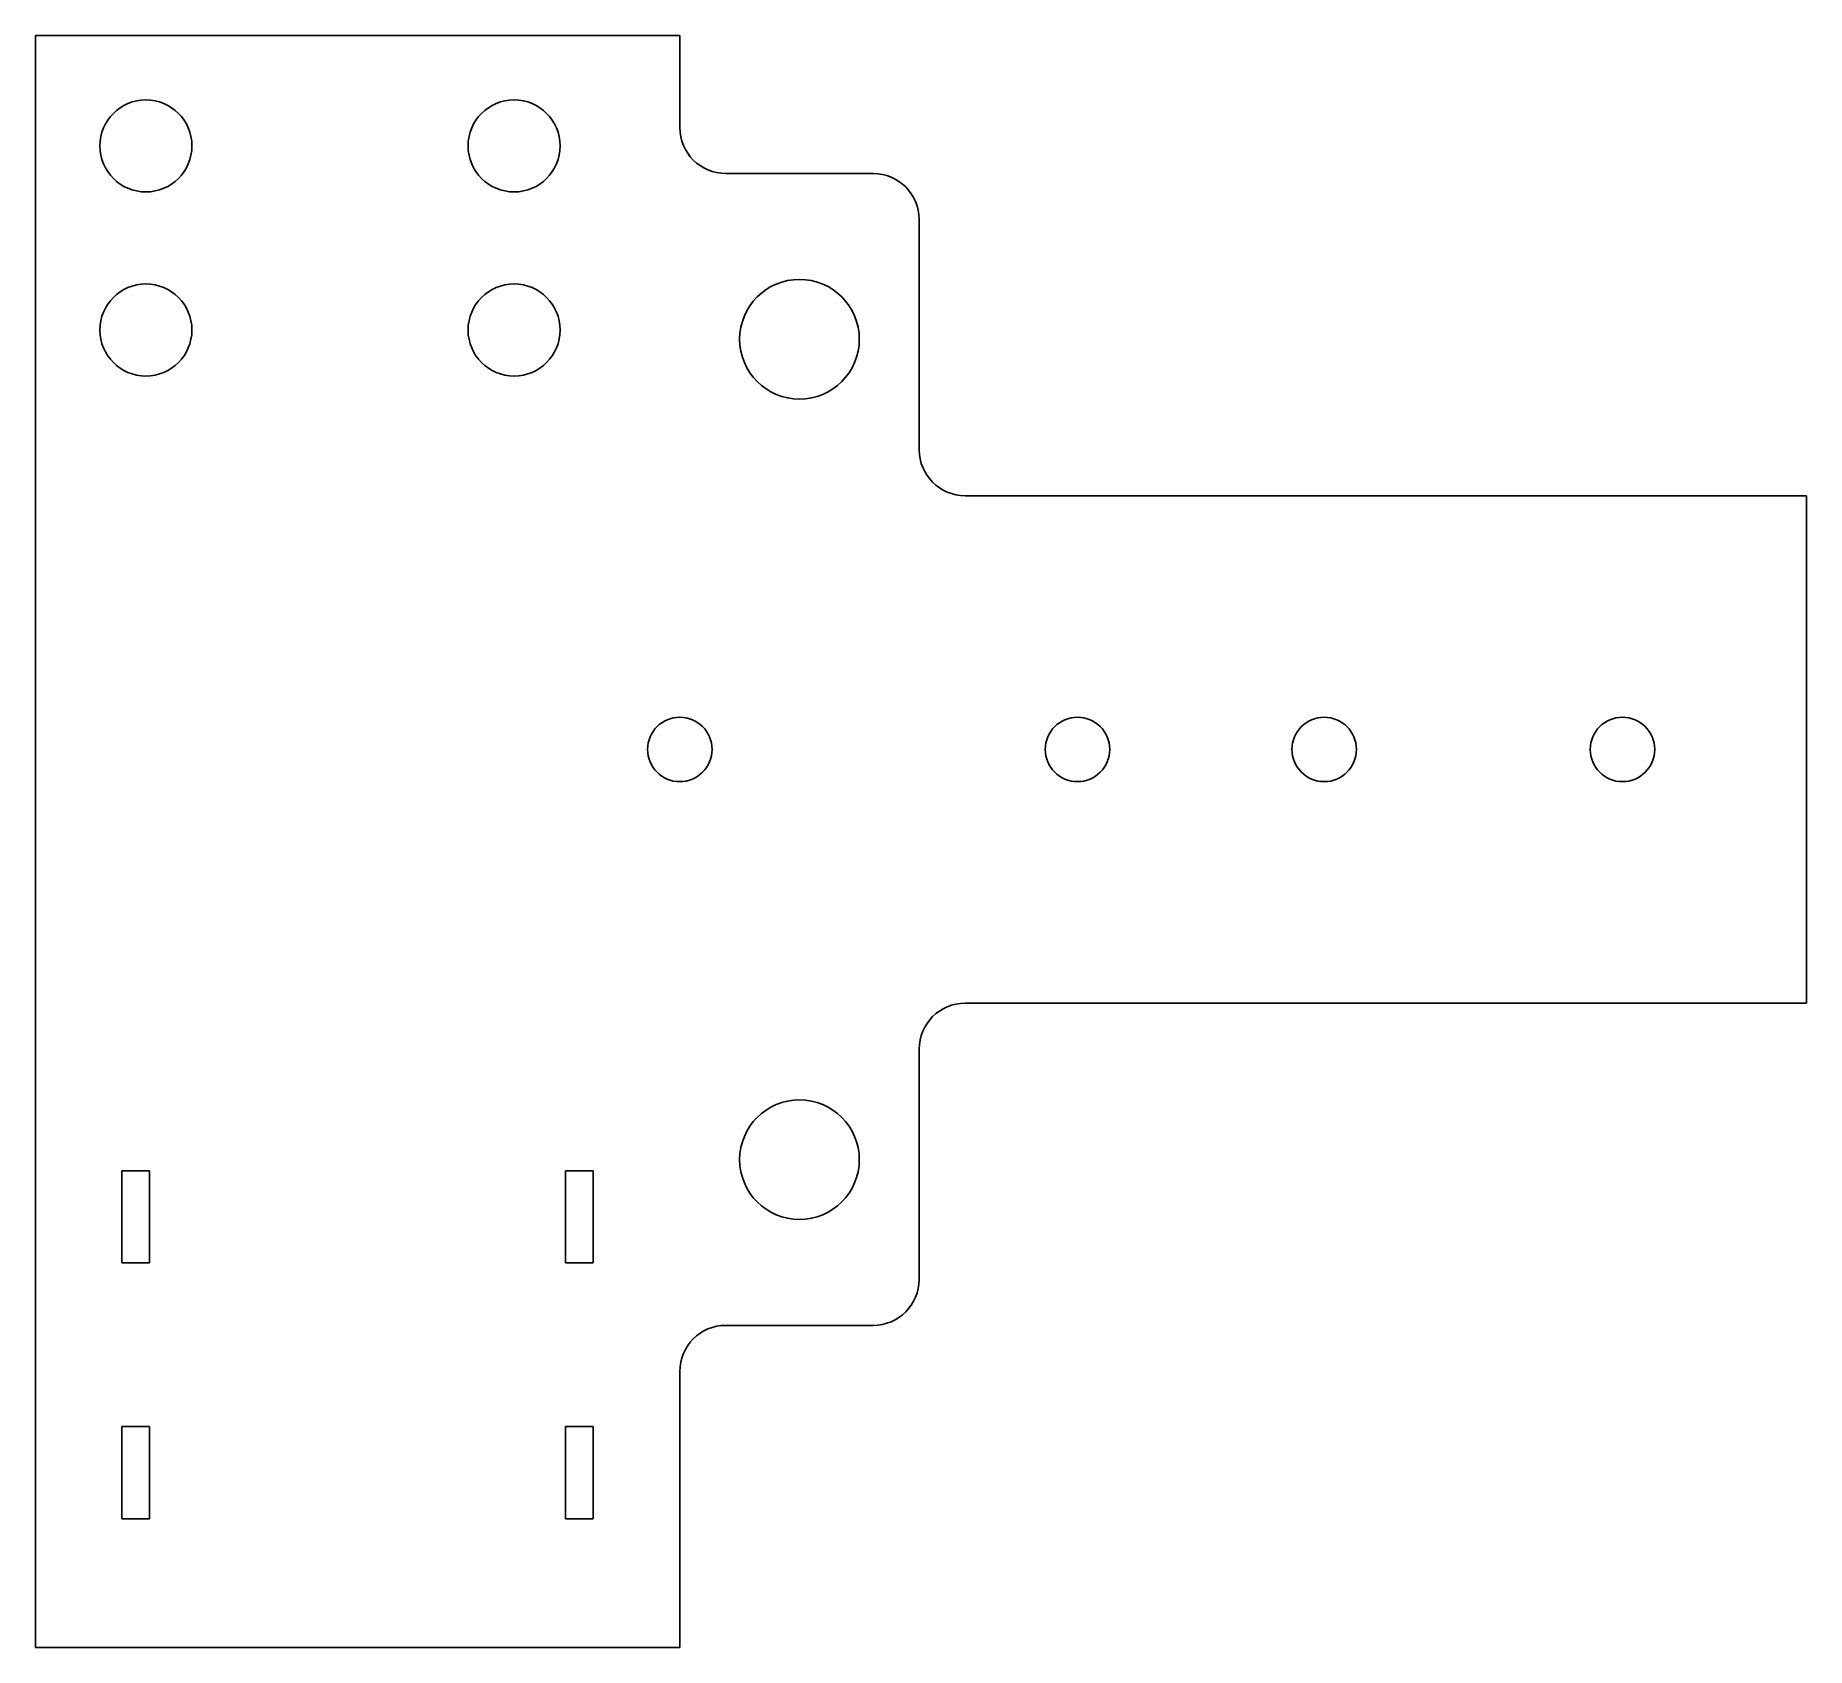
# Model space of a CAD drawing. Header units: millimetres. Extents: x -13.9 to 10.5, y -12.4 to 9.9.
import ezdxf

# ---------------------------------------------------------------- set-up
doc = ezdxf.new("R2010")
doc.units = ezdxf.units.MM
doc.layers.add('Part__Feature', color=7, linetype='CONTINUOUS')

msp = doc.modelspace()

# ---------------------------------------------------------------- linework, layer by layer
at = {"layer": 'Part__Feature'}
for p, q in [((-5.04482, 9.85001, 0.79375), (-13.9348, 9.85001, 0.79375)), ((-13.9348, -12.39, 0.79375), (-13.9348, 9.85001, 0.79375)), ((-13.9348, -12.39), (-13.9348, 9.85001)), ((-5.04482, 9.85001), (-13.9348, 9.85001)), ((-13.9348, -12.39, 0.79375), (-13.9348, 9.85001, 0.79375)), ((-13.9348, 9.85001), (-13.9348, 9.85001, 0.79375)), ((-13.9348, -12.39), (-13.9348, 9.85001)), ((-5.04482, 9.85001), (-13.9348, 9.85001)), ((-13.9348, 9.85001), (-13.9348, 9.85001, 0.79375)), ((-5.04482, 9.85001, 0.79375), (-13.9348, 9.85001, 0.79375)), ((-5.04482, 8.58001, 0.79375), (-5.04482, 9.85001, 0.79375)), ((-5.04482, 8.58001), (-5.04482, 9.85001)), ((-5.04482, 8.58001, 0.79375), (-5.04482, 9.85001, 0.79375)), ((-5.04482, 8.58001), (-5.04482, 9.85001)), ((-5.04482, 9.85001), (-5.04482, 9.85001, 0.79375)), ((-5.04482, 9.85001), (-5.04482, 9.85001, 0.79375)), ((-5.04482, 8.58001, 0.79375), (-5.04482, 8.58001)), ((-5.04482, 8.58001, 0.79375), (-5.04482, 8.58001)), ((-13.0458, 8.32601), (-13.0458, 8.32601, 0.79375)), ((-13.0458, 8.32601), (-13.0458, 8.32601, 0.79375)), ((-11.7758, 8.32601), (-11.7758, 8.32601, 0.79375)), ((-11.7758, 8.32601), (-11.7758, 8.32601, 0.79375)), ((-7.96582, 8.32601), (-7.96582, 8.32601, 0.79375)), ((-7.96582, 8.32601), (-7.96582, 8.32601, 0.79375)), ((-6.69582, 8.32601), (-6.69582, 8.32601, 0.79375)), ((-6.69582, 8.32601), (-6.69582, 8.32601, 0.79375)), ((-2.37782, 7.94501, 0.79375), (-4.40982, 7.94501, 0.79375)), ((-2.37782, 7.94501), (-4.40982, 7.94501)), ((-2.37782, 7.94501), (-4.40982, 7.94501)), ((-4.40982, 7.94501), (-4.40982, 7.94501, 0.79375)), ((-2.37782, 7.94501, 0.79375), (-4.40982, 7.94501, 0.79375)), ((-4.40982, 7.94501), (-4.40982, 7.94501, 0.79375)), ((-2.37782, 7.94501, 0.79375), (-2.37782, 7.94501)), ((-2.37782, 7.94501, 0.79375), (-2.37782, 7.94501)), ((-1.74282, 4.13501, 0.79375), (-1.74282, 7.31001, 0.79375)), ((-1.74282, 4.13501), (-1.74282, 7.31001)), ((-1.74282, 4.13501, 0.79375), (-1.74282, 7.31001, 0.79375)), ((-1.74282, 4.13501), (-1.74282, 7.31001)), ((-1.74282, 7.31001), (-1.74282, 7.31001, 0.79375)), ((-1.74282, 7.31001), (-1.74282, 7.31001, 0.79375)), ((-13.0458, 5.78601), (-13.0458, 5.78601, 0.79375)), ((-13.0458, 5.78601), (-13.0458, 5.78601, 0.79375)), ((-11.7758, 5.78601), (-11.7758, 5.78601, 0.79375)), ((-11.7758, 5.78601), (-11.7758, 5.78601, 0.79375)), ((-7.96582, 5.78601), (-7.96582, 5.78601, 0.79375)), ((-7.96582, 5.78601), (-7.96582, 5.78601, 0.79375)), ((-6.69582, 5.78601), (-6.69582, 5.78601, 0.79375)), ((-6.69582, 5.78601), (-6.69582, 5.78601, 0.79375)), ((-4.21932, 5.65901), (-4.21932, 5.65901, 0.79375)), ((-4.21932, 5.65901), (-4.21932, 5.65901, 0.79375)), ((-2.56832, 5.65901), (-2.56832, 5.65901, 0.79375)), ((-2.56832, 5.65901), (-2.56832, 5.65901, 0.79375)), ((-1.74282, 4.13501, 0.79375), (-1.74282, 4.13501)), ((-1.74282, 4.13501, 0.79375), (-1.74282, 4.13501)), ((10.5, 3.50001, 0.79375), (-1.10782, 3.50001, 0.79375)), ((10.5, 3.50001), (-1.10782, 3.50001)), ((10.5, 3.50001), (-1.10782, 3.50001)), ((-1.10782, 3.50001), (-1.10782, 3.50001, 0.79375)), ((10.5, 3.50001, 0.79375), (-1.10782, 3.50001, 0.79375)), ((-1.10782, 3.50001), (-1.10782, 3.50001, 0.79375)), ((10.5, -3.50001, 0.79375), (10.5, 3.50001, 0.79375)), ((10.5, -3.50001), (10.5, 3.50001)), ((10.5, 3.50001, 0.79375), (10.5, 3.50001)), ((10.5, -3.50001), (10.5, 3.50001)), ((10.5, 3.50001, 0.79375), (10.5, 3.50001)), ((10.5, -3.50001, 0.79375), (10.5, 3.50001, 0.79375)), ((-0.00292, 0, 0.79375), (-0.00292, 0)), ((-0.00292, 0, 0.79375), (-0.00292, 0)), ((0.88608, 0, 0.79375), (0.88608, 0)), ((0.88608, 0, 0.79375), (0.88608, 0)), ((3.40068, 0, 0.79375), (3.40068, 0)), ((3.40068, 0, 0.79375), (3.40068, 0)), ((4.28968, 0, 0.79375), (4.28968, 0)), ((4.28968, 0, 0.79375), (4.28968, 0)), ((7.51548, 0, 0.79375), (7.51548, 0)), ((7.51548, 0, 0.79375), (7.51548, 0)), ((8.40448, 0, 0.79375), (8.40448, 0)), ((8.40448, 0, 0.79375), (8.40448, 0)), ((-5.48932, 0, 0.79375), (-5.48932, 0)), ((-5.48932, 0, 0.79375), (-5.48932, 0)), ((-4.60032, 0, 0.79375), (-4.60032, 0)), ((-4.60032, 0, 0.79375), (-4.60032, 0)), ((-1.10782, -3.50001, 0.79375), (10.5, -3.50001, 0.79375)), ((-1.10782, -3.50001, 0.79375), (-1.10782, -3.50001)), ((-1.10782, -3.50001), (10.5, -3.50001)), ((-1.10782, -3.50001, 0.79375), (10.5, -3.50001, 0.79375)), ((-1.10782, -3.50001), (10.5, -3.50001)), ((-1.10782, -3.50001, 0.79375), (-1.10782, -3.50001)), ((10.5, -3.50001, 0.79375), (10.5, -3.50001)), ((10.5, -3.50001, 0.79375), (10.5, -3.50001)), ((-1.74282, -7.31001, 0.79375), (-1.74282, -4.13501, 0.79375)), ((-1.74282, -7.31001), (-1.74282, -4.13501)), ((-1.74282, -7.31001, 0.79375), (-1.74282, -4.13501, 0.79375)), ((-1.74282, -7.31001), (-1.74282, -4.13501)), ((-1.74282, -4.13501), (-1.74282, -4.13501, 0.79375)), ((-1.74282, -4.13501), (-1.74282, -4.13501, 0.79375)), ((-12.741, -5.81141, 0.79375), (-12.741, -7.08141, 0.79375)), ((-12.36, -5.81141, 0.79375), (-12.741, -5.81141, 0.79375)), ((-12.741, -5.81141), (-12.741, -7.08141)), ((-12.36, -5.81141), (-12.741, -5.81141)), ((-12.741, -5.81141, 0.79375), (-12.741, -7.08141, 0.79375)), ((-12.741, -5.81141), (-12.741, -7.08141)), ((-12.741, -5.81141), (-12.741, -5.81141, 0.79375)), ((-12.36, -5.81141, 0.79375), (-12.741, -5.81141, 0.79375)), ((-12.741, -5.81141), (-12.741, -5.81141, 0.79375)), ((-12.36, -5.81141), (-12.741, -5.81141)), ((-12.36, -7.08141, 0.79375), (-12.36, -5.81141, 0.79375)), ((-12.36, -7.08141), (-12.36, -5.81141)), ((-12.36, -5.81141), (-12.36, -5.81141, 0.79375)), ((-12.36, -7.08141, 0.79375), (-12.36, -5.81141, 0.79375)), ((-12.36, -5.81141), (-12.36, -5.81141, 0.79375)), ((-12.36, -7.08141), (-12.36, -5.81141)), ((-6.23862, -5.81141, 0.79375), (-6.61962, -5.81141, 0.79375)), ((-6.61962, -5.81141, 0.79375), (-6.61962, -7.08141, 0.79375)), ((-6.23862, -5.81141), (-6.61962, -5.81141)), ((-6.61962, -5.81141), (-6.61962, -7.08141)), ((-6.61962, -5.81141, 0.79375), (-6.61962, -7.08141, 0.79375)), ((-6.61962, -5.81141), (-6.61962, -7.08141)), ((-6.61962, -5.81141), (-6.61962, -5.81141, 0.79375)), ((-6.23862, -5.81141, 0.79375), (-6.61962, -5.81141, 0.79375)), ((-6.61962, -5.81141), (-6.61962, -5.81141, 0.79375)), ((-6.23862, -5.81141), (-6.61962, -5.81141)), ((-6.23862, -7.08141, 0.79375), (-6.23862, -5.81141, 0.79375)), ((-6.23862, -7.08141), (-6.23862, -5.81141)), ((-6.23862, -7.08141, 0.79375), (-6.23862, -5.81141, 0.79375)), ((-6.23862, -5.81141), (-6.23862, -5.81141, 0.79375)), ((-6.23862, -7.08141), (-6.23862, -5.81141)), ((-6.23862, -5.81141), (-6.23862, -5.81141, 0.79375)), ((-4.21932, -5.65901), (-4.21932, -5.65901, 0.79375)), ((-4.21932, -5.65901), (-4.21932, -5.65901, 0.79375)), ((-2.56832, -5.65901), (-2.56832, -5.65901, 0.79375)), ((-2.56832, -5.65901), (-2.56832, -5.65901, 0.79375)), ((-12.741, -7.08141, 0.79375), (-12.36, -7.08141, 0.79375)), ((-12.741, -7.08141), (-12.36, -7.08141)), ((-12.741, -7.08141), (-12.741, -7.08141, 0.79375)), ((-12.741, -7.08141, 0.79375), (-12.36, -7.08141, 0.79375)), ((-12.741, -7.08141), (-12.36, -7.08141)), ((-12.741, -7.08141), (-12.741, -7.08141, 0.79375)), ((-12.36, -7.08141), (-12.36, -7.08141, 0.79375)), ((-12.36, -7.08141), (-12.36, -7.08141, 0.79375)), ((-6.61962, -7.08141, 0.79375), (-6.23862, -7.08141, 0.79375)), ((-6.61962, -7.08141), (-6.23862, -7.08141)), ((-6.61962, -7.08141, 0.79375), (-6.23862, -7.08141, 0.79375)), ((-6.61962, -7.08141), (-6.23862, -7.08141)), ((-6.61962, -7.08141), (-6.61962, -7.08141, 0.79375)), ((-6.61962, -7.08141), (-6.61962, -7.08141, 0.79375)), ((-6.23862, -7.08141), (-6.23862, -7.08141, 0.79375)), ((-6.23862, -7.08141), (-6.23862, -7.08141, 0.79375)), ((-1.74282, -7.31001, 0.79375), (-1.74282, -7.31001)), ((-1.74282, -7.31001, 0.79375), (-1.74282, -7.31001)), ((-4.40982, -7.94501, 0.79375), (-2.37782, -7.94501, 0.79375)), ((-4.40982, -7.94501), (-2.37782, -7.94501)), ((-4.40982, -7.94501), (-2.37782, -7.94501)), ((-4.40982, -7.94501, 0.79375), (-2.37782, -7.94501, 0.79375)), ((-4.40982, -7.94501, 0.79375), (-4.40982, -7.94501)), ((-4.40982, -7.94501, 0.79375), (-4.40982, -7.94501)), ((-2.37782, -7.94501), (-2.37782, -7.94501, 0.79375)), ((-2.37782, -7.94501), (-2.37782, -7.94501, 0.79375)), ((-5.04482, -12.39, 0.79375), (-5.04482, -8.58001, 0.79375)), ((-5.04482, -12.39), (-5.04482, -8.58001)), ((-5.04482, -12.39), (-5.04482, -8.58001)), ((-5.04482, -8.58001), (-5.04482, -8.58001, 0.79375)), ((-5.04482, -12.39, 0.79375), (-5.04482, -8.58001, 0.79375)), ((-5.04482, -8.58001), (-5.04482, -8.58001, 0.79375)), ((-12.741, -9.34201, 0.79375), (-12.741, -10.612, 0.79375)), ((-12.36, -9.34201, 0.79375), (-12.741, -9.34201, 0.79375)), ((-12.741, -9.34201), (-12.741, -10.612)), ((-12.36, -9.34201), (-12.741, -9.34201)), ((-12.741, -9.34201, 0.79375), (-12.741, -10.612, 0.79375)), ((-12.741, -9.34201), (-12.741, -10.612)), ((-12.741, -9.34201), (-12.741, -9.34201, 0.79375)), ((-12.36, -9.34201, 0.79375), (-12.741, -9.34201, 0.79375)), ((-12.741, -9.34201), (-12.741, -9.34201, 0.79375)), ((-12.36, -9.34201), (-12.741, -9.34201)), ((-12.36, -10.612, 0.79375), (-12.36, -9.34201, 0.79375)), ((-12.36, -10.612), (-12.36, -9.34201)), ((-12.36, -9.34201), (-12.36, -9.34201, 0.79375)), ((-12.36, -10.612, 0.79375), (-12.36, -9.34201, 0.79375)), ((-12.36, -9.34201), (-12.36, -9.34201, 0.79375)), ((-12.36, -10.612), (-12.36, -9.34201)), ((-6.23862, -9.34201, 0.79375), (-6.61962, -9.34201, 0.79375)), ((-6.61962, -9.34201, 0.79375), (-6.61962, -10.612, 0.79375)), ((-6.23862, -9.34201), (-6.61962, -9.34201)), ((-6.61962, -9.34201), (-6.61962, -10.612)), ((-6.61962, -9.34201, 0.79375), (-6.61962, -10.612, 0.79375)), ((-6.61962, -9.34201), (-6.61962, -10.612)), ((-6.61962, -9.34201), (-6.61962, -9.34201, 0.79375)), ((-6.23862, -9.34201, 0.79375), (-6.61962, -9.34201, 0.79375)), ((-6.61962, -9.34201), (-6.61962, -9.34201, 0.79375)), ((-6.23862, -9.34201), (-6.61962, -9.34201)), ((-6.23862, -10.612, 0.79375), (-6.23862, -9.34201, 0.79375)), ((-6.23862, -10.612), (-6.23862, -9.34201)), ((-6.23862, -10.612, 0.79375), (-6.23862, -9.34201, 0.79375)), ((-6.23862, -9.34201), (-6.23862, -9.34201, 0.79375)), ((-6.23862, -10.612), (-6.23862, -9.34201)), ((-6.23862, -9.34201), (-6.23862, -9.34201, 0.79375)), ((-12.741, -10.612, 0.79375), (-12.36, -10.612, 0.79375)), ((-12.741, -10.612), (-12.36, -10.612)), ((-12.741, -10.612), (-12.741, -10.612, 0.79375)), ((-12.741, -10.612, 0.79375), (-12.36, -10.612, 0.79375)), ((-12.741, -10.612), (-12.36, -10.612)), ((-12.741, -10.612), (-12.741, -10.612, 0.79375)), ((-12.36, -10.612), (-12.36, -10.612, 0.79375)), ((-12.36, -10.612), (-12.36, -10.612, 0.79375)), ((-6.61962, -10.612, 0.79375), (-6.23862, -10.612, 0.79375)), ((-6.61962, -10.612), (-6.23862, -10.612)), ((-6.61962, -10.612, 0.79375), (-6.23862, -10.612, 0.79375)), ((-6.61962, -10.612), (-6.23862, -10.612)), ((-6.61962, -10.612), (-6.61962, -10.612, 0.79375)), ((-6.61962, -10.612), (-6.61962, -10.612, 0.79375)), ((-6.23862, -10.612), (-6.23862, -10.612, 0.79375)), ((-6.23862, -10.612), (-6.23862, -10.612, 0.79375)), ((-13.9348, -12.39, 0.79375), (-5.04482, -12.39, 0.79375)), ((-13.9348, -12.39), (-5.04482, -12.39)), ((-13.9348, -12.39), (-13.9348, -12.39, 0.79375)), ((-13.9348, -12.39), (-13.9348, -12.39, 0.79375)), ((-13.9348, -12.39), (-5.04482, -12.39)), ((-13.9348, -12.39, 0.79375), (-5.04482, -12.39, 0.79375)), ((-5.04482, -12.39), (-5.04482, -12.39, 0.79375)), ((-5.04482, -12.39), (-5.04482, -12.39, 0.79375))]:
    msp.add_line(p, q, dxfattribs=at)
for centre, radius, start, end in [((-12.4108, 8.32601, 0.79375), 0.635, 0, 180), ((-12.4108, 8.32601), 0.635, 0, 180), ((-12.4108, 8.32601, 0.79375), 0.635, 0, 180), ((-12.4108, 8.32601), 0.635, 0, 180), ((-7.33082, 8.32601, 0.79375), 0.635, 0, 180), ((-7.33082, 8.32601), 0.635, 0, 180), ((-7.33082, 8.32601, 0.79375), 0.635, 0, 180), ((-7.33082, 8.32601), 0.635, 0, 180), ((-4.40982, 8.58001, 0.79375), 0.635, 180, -90), ((-4.40982, 8.58001), 0.635, 180, -90), ((-4.40982, 8.58001, 0.79375), 0.635, 180, -90), ((-4.40982, 8.58001), 0.635, 180, -90), ((-12.4108, 8.32601, 0.79375), 0.635, 180, 0), ((-12.4108, 8.32601), 0.635, 180, 0), ((-12.4108, 8.32601, 0.79375), 0.635, 180, 0), ((-12.4108, 8.32601), 0.635, 180, 0), ((-7.33082, 8.32601, 0.79375), 0.635, 180, 0), ((-7.33082, 8.32601), 0.635, 180, 0), ((-7.33082, 8.32601, 0.79375), 0.635, 180, 0), ((-7.33082, 8.32601), 0.635, 180, 0), ((-2.37782, 7.31001, 0.79375), 0.635, 0, 90), ((-2.37782, 7.31001), 0.635, 0, 90), ((-2.37782, 7.31001), 0.635, 0, 90), ((-2.37782, 7.31001, 0.79375), 0.635, 0, 90), ((-12.4108, 5.78601, 0.79375), 0.635, 0, 180), ((-12.4108, 5.78601), 0.635, 0, 180), ((-12.4108, 5.78601, 0.79375), 0.635, 0, 180), ((-12.4108, 5.78601), 0.635, 0, 180), ((-7.33082, 5.78601, 0.79375), 0.635, 0, 180), ((-7.33082, 5.78601), 0.635, 0, 180), ((-7.33082, 5.78601, 0.79375), 0.635, 0, 180), ((-7.33082, 5.78601), 0.635, 0, 180), ((-3.39382, 5.65901, 0.79375), 0.8255, 0, 180), ((-3.39382, 5.65901), 0.8255, 0, 180), ((-3.39382, 5.65901, 0.79375), 0.8255, 0, 180), ((-3.39382, 5.65901), 0.8255, 0, 180), ((-12.4108, 5.78601, 0.79375), 0.635, 180, 0), ((-12.4108, 5.78601), 0.635, 180, 0), ((-12.4108, 5.78601, 0.79375), 0.635, 180, 0), ((-12.4108, 5.78601), 0.635, 180, 0), ((-7.33082, 5.78601, 0.79375), 0.635, 180, 0), ((-7.33082, 5.78601), 0.635, 180, 0), ((-7.33082, 5.78601, 0.79375), 0.635, 180, 0), ((-7.33082, 5.78601), 0.635, 180, 0), ((-3.39382, 5.65901, 0.79375), 0.8255, 180, 0), ((-3.39382, 5.65901), 0.8255, 180, 0), ((-3.39382, 5.65901, 0.79375), 0.8255, 180, 0), ((-3.39382, 5.65901), 0.8255, 180, 0), ((-1.10782, 4.13501, 0.79375), 0.635, 180, -90), ((-1.10782, 4.13501), 0.635, 180, -90), ((-1.10782, 4.13501, 0.79375), 0.635, 180, -90), ((-1.10782, 4.13501), 0.635, 180, -90), ((-5.04482, 0, 0.79375), 0.4445, 0, 180), ((-5.04482, 0), 0.4445, 0, 180), ((-5.04482, 0), 0.4445, 0, 180), ((-5.04482, 0, 0.79375), 0.4445, 0, 180), ((0.44158, 0, 0.79375), 0.4445, 0, 180), ((0.44158, 0), 0.4445, 0, 180), ((0.44158, 0), 0.4445, 0, 180), ((0.44158, 0, 0.79375), 0.4445, 0, 180), ((3.84518, 0, 0.79375), 0.4445, 0, 180), ((3.84518, 0), 0.4445, 0, 180), ((3.84518, 0), 0.4445, 0, 180), ((3.84518, 0, 0.79375), 0.4445, 0, 180), ((7.95998, 0, 0.79375), 0.4445, 0, 180), ((7.95998, 0), 0.4445, 0, 180), ((7.95998, 0), 0.4445, 0, 180), ((7.95998, 0, 0.79375), 0.4445, 0, 180), ((0.44158, 0), 0.4445, 180, 0), ((0.44158, 0, 0.79375), 0.4445, 180, 0), ((0.44158, 0, 0.79375), 0.4445, 180, 0), ((0.44158, 0), 0.4445, 180, 0), ((3.84518, 0), 0.4445, 180, 0), ((3.84518, 0, 0.79375), 0.4445, 180, 0), ((3.84518, 0, 0.79375), 0.4445, 180, 0), ((3.84518, 0), 0.4445, 180, 0), ((7.95998, 0), 0.4445, 180, 0), ((7.95998, 0, 0.79375), 0.4445, 180, 0), ((7.95998, 0, 0.79375), 0.4445, 180, 0), ((7.95998, 0), 0.4445, 180, 0), ((-5.04482, 0), 0.4445, 180, 0), ((-5.04482, 0, 0.79375), 0.4445, 180, 0), ((-5.04482, 0, 0.79375), 0.4445, 180, 0), ((-5.04482, 0), 0.4445, 180, 0), ((-1.10782, -4.13501, 0.79375), 0.635, 90, 180), ((-1.10782, -4.13501), 0.635, 90, 180), ((-1.10782, -4.13501, 0.79375), 0.635, 90, 180), ((-1.10782, -4.13501), 0.635, 90, 180), ((-3.39382, -5.65901, 0.79375), 0.8255, 0, 180), ((-3.39382, -5.65901), 0.8255, 0, 180), ((-3.39382, -5.65901, 0.79375), 0.8255, 0, 180), ((-3.39382, -5.65901), 0.8255, 0, 180), ((-3.39382, -5.65901, 0.79375), 0.8255, 180, 0), ((-3.39382, -5.65901), 0.8255, 180, 0), ((-3.39382, -5.65901, 0.79375), 0.8255, 180, 0), ((-3.39382, -5.65901), 0.8255, 180, 0), ((-2.37782, -7.31001, 0.79375), 0.635, -90, 0), ((-2.37782, -7.31001), 0.635, -90, 0), ((-2.37782, -7.31001), 0.635, -90, 0), ((-2.37782, -7.31001, 0.79375), 0.635, -90, 0), ((-4.40982, -8.58001, 0.79375), 0.635, 90, 180), ((-4.40982, -8.58001), 0.635, 90, 180), ((-4.40982, -8.58001, 0.79375), 0.635, 90, 180), ((-4.40982, -8.58001), 0.635, 90, 180)]:
    msp.add_arc(centre, radius, start, end, dxfattribs=at)

doc.saveas('drawing.dxf')
